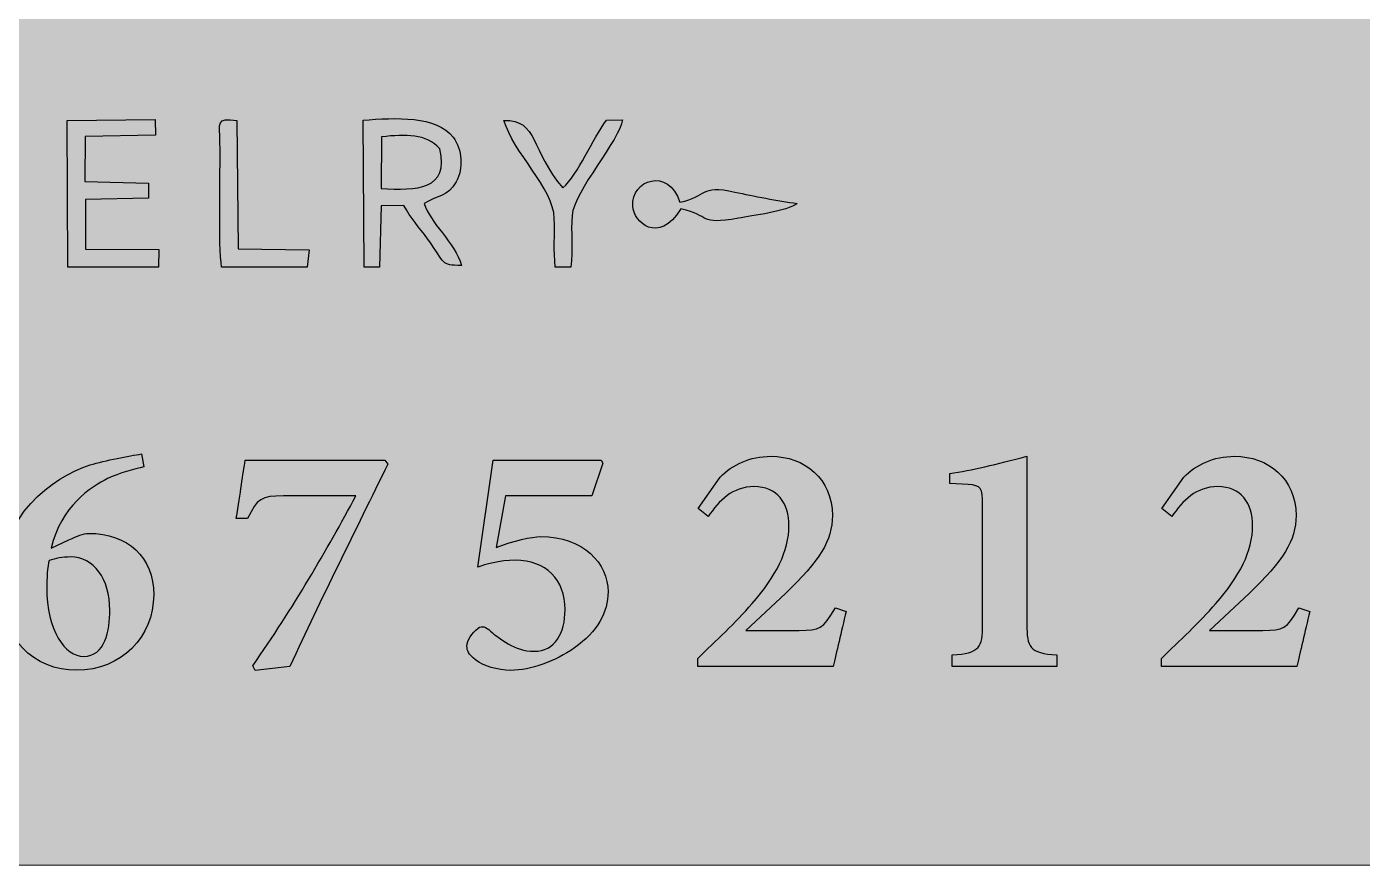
# Model space of a CAD drawing. Header units: millimetres. Extents: x -706.8 to -667, y -594.2 to -554.4.
# Drawn here: x -687.37 to -673.89, y -594.2 to -585.73 of the extents above; entities that cross this region are included whole.
import ezdxf

# ---------------------------------------------------------------- set-up
doc = ezdxf.new("R2010")
doc.units = ezdxf.units.MM
doc.header["$MEASUREMENT"] = 0
doc.layers.add('Layer 1', color=7, linetype='Continuous')

msp = doc.modelspace()

# ---------------------------------------------------------------- hatches: boundary and pattern name
at = {"layer": 'Layer 1', "true_color": 0xfff212}
h = msp.add_hatch(color=2, dxfattribs=at)
edge = h.paths.add_edge_path()
edge.add_spline(control_points=[(-705.7781, -554.4009), (-705.7781, -554.4009), (-667.9781, -554.4009), (-667.9781, -554.4009), (-667.4281, -554.4009), (-666.9781, -554.8509), (-666.9781, -555.4009), (-666.9781, -555.4009), (-666.9781, -593.2009), (-666.9781, -593.2009), (-666.9781, -593.7509), (-667.4281, -594.2009), (-667.9781, -594.2009), (-667.9781, -594.2009), (-705.7781, -594.2009), (-705.7781, -594.2009), (-706.3281, -594.2009), (-706.7781, -593.7509), (-706.7781, -593.2009), (-706.7781, -593.2009), (-706.7781, -555.4009), (-706.7781, -555.4009), (-706.7781, -554.8509), (-706.3281, -554.4009), (-705.7781, -554.4009)], knot_values=[0, 0, 0, 0, 0.125, 0.125, 0.125, 0.25, 0.25, 0.25, 0.375, 0.375, 0.375, 0.5, 0.5, 0.5, 0.625, 0.625, 0.625, 0.75, 0.75, 0.75, 0.875, 0.875, 0.875, 1, 1, 1, 1], degree=3, periodic=1)
at = {"layer": 'Layer 1', "true_color": 0x373435}
h = msp.add_hatch(color=250, dxfattribs=at)
edge = h.paths.add_edge_path()
edge.add_spline(control_points=[(-686.9561, -588.1604), (-686.9561, -588.1604), (-686.0421, -588.1604), (-686.0421, -588.1604), (-686.0421, -588.1604), (-686.0387, -587.9845), (-686.0387, -587.9845), (-686.0387, -587.9845), (-686.78, -587.9784), (-686.78, -587.9784), (-686.78, -587.9784), (-686.7781, -587.4776), (-686.7781, -587.4776), (-686.7781, -587.4776), (-686.143, -587.463), (-686.143, -587.463), (-686.143, -587.463), (-686.144, -587.3141), (-686.144, -587.3141), (-686.144, -587.3141), (-686.7851, -587.2967), (-686.7851, -587.2967), (-686.7851, -587.2967), (-686.7823, -586.8416), (-686.7823, -586.8416), (-686.7823, -586.8416), (-686.0733, -586.8301), (-686.0733, -586.8301), (-686.0733, -586.8301), (-686.0757, -586.6715), (-686.0757, -586.6715), (-686.0757, -586.6715), (-686.9658, -586.6811), (-686.9658, -586.6811), (-686.9658, -586.6811), (-686.9561, -588.1604), (-686.9561, -588.1604)], knot_values=[0, 0, 0, 0, 0.0833333, 0.0833333, 0.0833333, 0.1666667, 0.1666667, 0.1666667, 0.25, 0.25, 0.25, 0.3333333, 0.3333333, 0.3333333, 0.4166667, 0.4166667, 0.4166667, 0.5, 0.5, 0.5, 0.5833333, 0.5833333, 0.5833333, 0.6666667, 0.6666667, 0.6666667, 0.75, 0.75, 0.75, 0.8333333, 0.8333333, 0.8333333, 0.9166667, 0.9166667, 0.9166667, 1, 1, 1, 1], degree=3, periodic=1)
h = msp.add_hatch(color=250, dxfattribs=at)
edge = h.paths.add_edge_path()
edge.add_spline(control_points=[(-685.4061, -588.1604), (-685.4061, -588.1604), (-684.5429, -588.1604), (-684.5429, -588.1604), (-684.5429, -588.1604), (-684.5225, -587.9876), (-684.5225, -587.9876), (-684.5225, -587.9876), (-685.2395, -587.9768), (-685.2395, -587.9768), (-685.2395, -587.9768), (-685.2521, -586.6809), (-685.2521, -586.6809), (-685.4642, -586.6479), (-685.4254, -586.6969), (-685.4221, -586.9044), (-685.4173, -587.2187), (-685.4399, -587.9435), (-685.4061, -588.1604)], knot_values=[0, 0, 0, 0, 0.1666667, 0.1666667, 0.1666667, 0.3333333, 0.3333333, 0.3333333, 0.5, 0.5, 0.5, 0.6666667, 0.6666667, 0.6666667, 0.8333333, 0.8333333, 0.8333333, 1, 1, 1, 1], degree=3, periodic=1)
h = msp.add_hatch(color=250, dxfattribs=at)
edge = h.paths.add_edge_path()
edge.add_spline(control_points=[(-683.9655, -588.1604), (-683.9655, -588.1604), (-683.8112, -588.1604), (-683.8112, -588.1604), (-683.8112, -588.1604), (-683.7971, -587.5421), (-683.7971, -587.5421), (-683.7971, -587.5421), (-683.5683, -587.5378), (-683.5683, -587.5378), (-683.498, -587.6634), (-683.4083, -587.7645), (-683.3284, -587.8739), (-683.1352, -588.1384), (-683.2048, -588.1374), (-682.9837, -588.1448), (-683.051, -587.9096), (-683.307, -587.7115), (-683.3609, -587.5181), (-683.2173, -587.4314), (-683.1277, -587.4539), (-683.0398, -587.2987), (-682.9634, -587.1637), (-682.9768, -586.9738), (-683.0699, -586.8494), (-683.2332, -586.631), (-683.6551, -586.6492), (-683.9768, -586.6787), (-683.9768, -586.6787), (-683.9655, -588.1604), (-683.9655, -588.1604)], knot_values=[0, 0, 0, 0, 0.1, 0.1, 0.1, 0.2, 0.2, 0.2, 0.3, 0.3, 0.3, 0.4, 0.4, 0.4, 0.5, 0.5, 0.5, 0.6, 0.6, 0.6, 0.7, 0.7, 0.7, 0.8, 0.8, 0.8, 0.9, 0.9, 0.9, 1, 1, 1, 1], degree=3, periodic=1)
h = msp.add_hatch(color=250, dxfattribs=at)
edge = h.paths.add_edge_path()
edge.add_spline(control_points=[(-682.0387, -588.1604), (-682.0387, -588.1604), (-681.8811, -588.1604), (-681.8811, -588.1604), (-681.8585, -587.9787), (-681.8819, -587.8138), (-681.8688, -587.6394), (-681.8505, -587.3961), (-681.3788, -586.867), (-681.3613, -586.6726), (-681.3613, -586.6726), (-681.5214, -586.6766), (-681.5214, -586.6766), (-681.6649, -586.8736), (-681.8023, -587.2164), (-681.9628, -587.3615), (-682.2835, -586.9888), (-682.2128, -586.6677), (-682.5568, -586.68), (-682.4613, -587.0046), (-682.058, -587.3648), (-682.0483, -587.6686), (-682.043, -587.8365), (-682.0568, -587.9899), (-682.0387, -588.1604)], knot_values=[0, 0, 0, 0, 0.125, 0.125, 0.125, 0.25, 0.25, 0.25, 0.375, 0.375, 0.375, 0.5, 0.5, 0.5, 0.625, 0.625, 0.625, 0.75, 0.75, 0.75, 0.875, 0.875, 0.875, 1, 1, 1, 1], degree=3, periodic=1)
h = msp.add_hatch(color=250, dxfattribs=at)
edge = h.paths.add_edge_path()
edge.add_spline(control_points=[(-683.7908, -586.8442), (-683.5489, -586.8229), (-683.3389, -586.8085), (-683.2038, -586.9675), (-683.1024, -587.38), (-683.4388, -587.3878), (-683.7969, -587.3687), (-683.7969, -587.3687), (-683.7908, -586.8442), (-683.7908, -586.8442)], knot_values=[0, 0, 0, 0, 0.3333333, 0.3333333, 0.3333333, 0.6666667, 0.6666667, 0.6666667, 1, 1, 1, 1], degree=3, periodic=1)
h = msp.add_hatch(color=250, dxfattribs=at)
edge = h.paths.add_edge_path()
edge.add_spline(control_points=[(-680.77, -587.5726), (-680.4619, -587.6391), (-680.6025, -587.741), (-680.1885, -587.6668), (-680.0539, -587.6427), (-679.697, -587.5985), (-679.5961, -587.5175), (-679.7928, -587.4916), (-680.0389, -587.4437), (-680.2248, -587.4029), (-680.5869, -587.3233), (-680.4963, -587.4495), (-680.7818, -587.505), (-680.8981, -587.1486), (-681.2727, -587.2781), (-681.257, -587.5455), (-681.2477, -587.7042), (-681.0006, -587.9411), (-680.77, -587.5726)], knot_values=[0, 0, 0, 0, 0.1666667, 0.1666667, 0.1666667, 0.3333333, 0.3333333, 0.3333333, 0.5, 0.5, 0.5, 0.6666667, 0.6666667, 0.6666667, 0.8333333, 0.8333333, 0.8333333, 1, 1, 1, 1], degree=3, periodic=1)
h = msp.add_hatch(color=250, dxfattribs=at)
edge = h.paths.add_edge_path()
edge.add_spline(control_points=[(-687.1261, -590.9982), (-687.0272, -590.5728), (-686.7251, -590.3814), (-686.5564, -590.2966), (-686.4394, -590.2393), (-686.2856, -590.2001), (-686.1899, -590.1773), (-686.1899, -590.1773), (-686.2126, -590.0478), (-686.2126, -590.0478), (-686.3366, -590.0667), (-686.5791, -590.1106), (-686.7314, -590.1585), (-687.1238, -590.2872), (-687.6394, -590.6623), (-687.6394, -591.3788), (-687.6394, -591.9133), (-687.2988, -592.2319), (-686.8679, -592.2319), (-686.419, -592.2319), (-686.091, -591.8944), (-686.091, -591.4706), (-686.091, -591.09), (-686.35, -590.8491), (-686.7478, -590.8491), (-686.8012, -590.8491), (-686.8608, -590.8766), (-686.9464, -590.9134), (-686.9464, -590.9134), (-687.1261, -590.9982), (-687.1261, -590.9982)], knot_values=[0, 0, 0, 0, 0.1, 0.1, 0.1, 0.2, 0.2, 0.2, 0.3, 0.3, 0.3, 0.4, 0.4, 0.4, 0.5, 0.5, 0.5, 0.6, 0.6, 0.6, 0.7, 0.7, 0.7, 0.8, 0.8, 0.8, 0.9, 0.9, 0.9, 1, 1, 1, 1], degree=3, periodic=1)
h = msp.add_hatch(color=250, dxfattribs=at)
edge = h.paths.add_edge_path()
edge.add_spline(control_points=[(-679.2119, -591.6017), (-679.3429, -591.8191), (-679.3657, -591.8285), (-679.5784, -591.8285), (-679.5784, -591.8285), (-680.1136, -591.8285), (-680.1136, -591.8285), (-680.1136, -591.8285), (-679.7157, -591.455), (-679.7157, -591.455), (-679.3704, -591.1269), (-679.2417, -590.9221), (-679.2417, -590.6702), (-679.2417, -590.2966), (-679.5234, -590.0714), (-679.8609, -590.0714), (-680.0751, -590.0714), (-680.2493, -590.1546), (-680.3757, -590.2833), (-680.3757, -590.2833), (-680.597, -590.5987), (-680.597, -590.5987), (-680.597, -590.5987), (-680.4958, -590.6796), (-680.4958, -590.6796), (-680.3851, -590.5187), (-680.2493, -590.3774), (-680.0335, -590.3774), (-679.7989, -590.3774), (-679.6796, -590.5415), (-679.6796, -590.7753), (-679.6796, -591.0233), (-679.8107, -591.2846), (-680.0516, -591.5578), (-680.2195, -591.7524), (-680.4196, -591.9368), (-680.6009, -592.1118), (-680.6009, -592.1118), (-680.6009, -592.1942), (-680.6009, -592.1942), (-680.6009, -592.1942), (-679.2354, -592.1942), (-679.2354, -592.1942), (-679.1985, -592.0537), (-679.1546, -591.8426), (-679.102, -591.6378), (-679.102, -591.6378), (-679.2119, -591.6017), (-679.2119, -591.6017)], knot_values=[0, 0, 0, 0, 0.0625, 0.0625, 0.0625, 0.125, 0.125, 0.125, 0.1875, 0.1875, 0.1875, 0.25, 0.25, 0.25, 0.3125, 0.3125, 0.3125, 0.375, 0.375, 0.375, 0.4375, 0.4375, 0.4375, 0.5, 0.5, 0.5, 0.5625, 0.5625, 0.5625, 0.625, 0.625, 0.625, 0.6875, 0.6875, 0.6875, 0.75, 0.75, 0.75, 0.8125, 0.8125, 0.8125, 0.875, 0.875, 0.875, 0.9375, 0.9375, 0.9375, 1, 1, 1, 1], degree=3, periodic=1)
h = msp.add_hatch(color=250, dxfattribs=at)
edge = h.paths.add_edge_path()
edge.add_spline(control_points=[(-676.9782, -592.195), (-676.9782, -592.195), (-676.9782, -592.0773), (-676.9782, -592.0773), (-677.256, -592.0569), (-677.2788, -591.9972), (-677.2788, -591.7681), (-677.2788, -591.7681), (-677.2788, -590.0714), (-677.2788, -590.0714), (-677.588, -590.1522), (-677.8383, -590.2119), (-678.0565, -590.2464), (-678.0565, -590.2464), (-678.0565, -590.3468), (-678.0565, -590.3468), (-678.0565, -590.3468), (-677.8729, -590.3562), (-677.8729, -590.3562), (-677.7394, -590.3657), (-677.7261, -590.3861), (-677.7261, -590.5626), (-677.7261, -590.5626), (-677.7261, -591.7681), (-677.7261, -591.7681), (-677.7261, -592.0067), (-677.7559, -592.0569), (-678.0314, -592.0773), (-678.0314, -592.0773), (-678.0314, -592.195), (-678.0314, -592.195), (-678.0314, -592.195), (-676.9782, -592.195), (-676.9782, -592.195)], knot_values=[0, 0, 0, 0, 0.0909091, 0.0909091, 0.0909091, 0.1818182, 0.1818182, 0.1818182, 0.2727273, 0.2727273, 0.2727273, 0.3636364, 0.3636364, 0.3636364, 0.4545455, 0.4545455, 0.4545455, 0.5454545, 0.5454545, 0.5454545, 0.6363636, 0.6363636, 0.6363636, 0.7272727, 0.7272727, 0.7272727, 0.8181818, 0.8181818, 0.8181818, 0.9090909, 0.9090909, 0.9090909, 1, 1, 1, 1], degree=3, periodic=1)
h = msp.add_hatch(color=250, dxfattribs=at)
edge = h.paths.add_edge_path()
edge.add_spline(control_points=[(-674.5327, -591.6017), (-674.6637, -591.8191), (-674.6865, -591.8285), (-674.8991, -591.8285), (-674.8991, -591.8285), (-675.4344, -591.8285), (-675.4344, -591.8285), (-675.4344, -591.8285), (-675.0365, -591.455), (-675.0365, -591.455), (-674.6912, -591.1269), (-674.5625, -590.9221), (-674.5625, -590.6702), (-674.5625, -590.2966), (-674.8442, -590.0714), (-675.1817, -590.0714), (-675.3959, -590.0714), (-675.5701, -590.1546), (-675.6965, -590.2833), (-675.6965, -590.2833), (-675.9178, -590.5987), (-675.9178, -590.5987), (-675.9178, -590.5987), (-675.8166, -590.6796), (-675.8166, -590.6796), (-675.7059, -590.5187), (-675.5701, -590.3774), (-675.3543, -590.3774), (-675.1197, -590.3774), (-675.0004, -590.5415), (-675.0004, -590.7753), (-675.0004, -591.0233), (-675.1314, -591.2846), (-675.3724, -591.5578), (-675.5403, -591.7524), (-675.7404, -591.9368), (-675.9217, -592.1118), (-675.9217, -592.1118), (-675.9217, -592.1942), (-675.9217, -592.1942), (-675.9217, -592.1942), (-674.5562, -592.1942), (-674.5562, -592.1942), (-674.5193, -592.0537), (-674.4754, -591.8426), (-674.4228, -591.6378), (-674.4228, -591.6378), (-674.5327, -591.6017), (-674.5327, -591.6017)], knot_values=[0, 0, 0, 0, 0.0625, 0.0625, 0.0625, 0.125, 0.125, 0.125, 0.1875, 0.1875, 0.1875, 0.25, 0.25, 0.25, 0.3125, 0.3125, 0.3125, 0.375, 0.375, 0.375, 0.4375, 0.4375, 0.4375, 0.5, 0.5, 0.5, 0.5625, 0.5625, 0.5625, 0.625, 0.625, 0.625, 0.6875, 0.6875, 0.6875, 0.75, 0.75, 0.75, 0.8125, 0.8125, 0.8125, 0.875, 0.875, 0.875, 0.9375, 0.9375, 0.9375, 1, 1, 1, 1], degree=3, periodic=1)
h = msp.add_hatch(color=250, dxfattribs=at)
edge = h.paths.add_edge_path()
edge.add_spline(control_points=[(-683.7576, -590.1098), (-683.7576, -590.1098), (-685.1663, -590.1098), (-685.1663, -590.1098), (-685.1915, -590.2527), (-685.2142, -590.4339), (-685.2582, -590.6984), (-685.2582, -590.6984), (-685.1428, -590.6984), (-685.1428, -590.6984), (-685.0439, -590.4983), (-685.0117, -590.4708), (-684.7802, -590.4708), (-684.7802, -590.4708), (-684.0496, -590.4708), (-684.0496, -590.4708), (-684.3439, -591.0155), (-684.6861, -591.6056), (-685.0902, -592.1864), (-685.0902, -592.1864), (-685.0675, -592.2327), (-685.0675, -592.2327), (-685.0675, -592.2327), (-684.7159, -592.1934), (-684.7159, -592.1934), (-684.4012, -591.5044), (-684.0567, -590.8224), (-683.7278, -590.1491), (-683.7278, -590.1491), (-683.7576, -590.1098), (-683.7576, -590.1098)], knot_values=[0, 0, 0, 0, 0.1, 0.1, 0.1, 0.2, 0.2, 0.2, 0.3, 0.3, 0.3, 0.4, 0.4, 0.4, 0.5, 0.5, 0.5, 0.6, 0.6, 0.6, 0.7, 0.7, 0.7, 0.8, 0.8, 0.8, 0.9, 0.9, 0.9, 1, 1, 1, 1], degree=3, periodic=1)
h = msp.add_hatch(color=250, dxfattribs=at)
edge = h.paths.add_edge_path()
edge.add_spline(control_points=[(-682.5411, -590.4708), (-682.5411, -590.4708), (-681.6684, -590.4708), (-681.6684, -590.4708), (-681.6684, -590.4708), (-681.557, -590.142), (-681.557, -590.142), (-681.557, -590.142), (-681.575, -590.1098), (-681.575, -590.1098), (-681.575, -590.1098), (-682.6651, -590.1098), (-682.6651, -590.1098), (-682.6651, -590.1098), (-682.8197, -591.1897), (-682.8197, -591.1897), (-682.7506, -591.1646), (-682.6007, -591.1206), (-682.4422, -591.1206), (-682.1346, -591.1206), (-681.9391, -591.316), (-681.9391, -591.6182), (-681.9391, -591.8568), (-682.0404, -592.0396), (-682.2538, -592.0396), (-682.4446, -592.0396), (-682.6078, -591.9093), (-682.6933, -591.8356), (-682.7388, -591.7924), (-682.7757, -591.7783), (-682.8173, -591.8065), (-682.8793, -591.8521), (-682.9295, -591.9321), (-682.9295, -591.987), (-682.9295, -592.0333), (-682.9162, -592.0694), (-682.8424, -592.1267), (-682.7663, -592.1864), (-682.6219, -592.2327), (-682.4885, -592.2327), (-682.2837, -592.2327), (-682.0404, -592.1409), (-681.845, -592.0059), (-681.6095, -591.8403), (-681.5059, -591.6457), (-681.5059, -591.4393), (-681.5059, -591.1552), (-681.7508, -590.8821), (-682.1871, -590.8821), (-682.2742, -590.8821), (-682.461, -590.9229), (-682.6353, -590.9919), (-682.6353, -590.9919), (-682.5411, -590.4708), (-682.5411, -590.4708)], knot_values=[0, 0, 0, 0, 0.0555556, 0.0555556, 0.0555556, 0.1111111, 0.1111111, 0.1111111, 0.1666667, 0.1666667, 0.1666667, 0.2222222, 0.2222222, 0.2222222, 0.2777778, 0.2777778, 0.2777778, 0.3333333, 0.3333333, 0.3333333, 0.3888889, 0.3888889, 0.3888889, 0.4444444, 0.4444444, 0.4444444, 0.5, 0.5, 0.5, 0.5555556, 0.5555556, 0.5555556, 0.6111111, 0.6111111, 0.6111111, 0.6666667, 0.6666667, 0.6666667, 0.7222222, 0.7222222, 0.7222222, 0.7777778, 0.7777778, 0.7777778, 0.8333333, 0.8333333, 0.8333333, 0.8888889, 0.8888889, 0.8888889, 0.9444444, 0.9444444, 0.9444444, 1, 1, 1, 1], degree=3, periodic=1)
h = msp.add_hatch(color=250, dxfattribs=at)
edge = h.paths.add_edge_path()
edge.add_spline(control_points=[(-686.9299, -591.0877), (-686.6945, -591.0877), (-686.5336, -591.3082), (-686.5336, -591.6245), (-686.5336, -591.8285), (-686.5815, -592.0922), (-686.7989, -592.0922), (-686.9833, -592.0922), (-687.1701, -591.8356), (-687.1701, -591.3906), (-687.1701, -591.3215), (-687.163, -591.1771), (-687.1473, -591.1246), (-687.0798, -591.1018), (-687.0131, -591.0877), (-686.9323, -591.0877), (-686.9323, -591.0877), (-686.9299, -591.0877), (-686.9299, -591.0877)], knot_values=[0, 0, 0, 0, 0.1666667, 0.1666667, 0.1666667, 0.3333333, 0.3333333, 0.3333333, 0.5, 0.5, 0.5, 0.6666667, 0.6666667, 0.6666667, 0.8333333, 0.8333333, 0.8333333, 1, 1, 1, 1], degree=3, periodic=1)

# ---------------------------------------------------------------- linework, layer by layer
at = {"layer": 'Layer 1', "color": 250, "lineweight": 18}
msp.add_open_spline([(-705.7781, -554.4009), (-705.7781, -554.4009), (-667.9781, -554.4009), (-667.9781, -554.4009), (-667.4281, -554.4009), (-666.9781, -554.8509), (-666.9781, -555.4009), (-666.9781, -555.4009), (-666.9781, -593.2009), (-666.9781, -593.2009), (-666.9781, -593.7509), (-667.4281, -594.2009), (-667.9781, -594.2009), (-667.9781, -594.2009), (-705.7781, -594.2009), (-705.7781, -594.2009), (-706.3281, -594.2009), (-706.7781, -593.7509), (-706.7781, -593.2009), (-706.7781, -593.2009), (-706.7781, -555.4009), (-706.7781, -555.4009), (-706.7781, -554.8509), (-706.3281, -554.4009), (-705.7781, -554.4009)], degree=3, knots=[0, 0, 0, 0, 0.125, 0.125, 0.125, 0.25, 0.25, 0.25, 0.375, 0.375, 0.375, 0.5, 0.5, 0.5, 0.625, 0.625, 0.625, 0.75, 0.75, 0.75, 0.875, 0.875, 0.875, 1, 1, 1, 1], dxfattribs=at)
at = {"layer": 'Layer 1', "color": 250}
for points, knots in [([(-686.9561, -588.1604), (-686.9561, -588.1604), (-686.0421, -588.1604), (-686.0421, -588.1604), (-686.0421, -588.1604), (-686.0387, -587.9845), (-686.0387, -587.9845), (-686.0387, -587.9845), (-686.78, -587.9784), (-686.78, -587.9784), (-686.78, -587.9784), (-686.7781, -587.4776), (-686.7781, -587.4776), (-686.7781, -587.4776), (-686.143, -587.463), (-686.143, -587.463), (-686.143, -587.463), (-686.144, -587.3141), (-686.144, -587.3141), (-686.144, -587.3141), (-686.7851, -587.2967), (-686.7851, -587.2967), (-686.7851, -587.2967), (-686.7823, -586.8416), (-686.7823, -586.8416), (-686.7823, -586.8416), (-686.0733, -586.8301), (-686.0733, -586.8301), (-686.0733, -586.8301), (-686.0757, -586.6715), (-686.0757, -586.6715), (-686.0757, -586.6715), (-686.9658, -586.6811), (-686.9658, -586.6811), (-686.9658, -586.6811), (-686.9561, -588.1604), (-686.9561, -588.1604)], [0, 0, 0, 0, 0.0833333, 0.0833333, 0.0833333, 0.1666667, 0.1666667, 0.1666667, 0.25, 0.25, 0.25, 0.3333333, 0.3333333, 0.3333333, 0.4166667, 0.4166667, 0.4166667, 0.5, 0.5, 0.5, 0.5833333, 0.5833333, 0.5833333, 0.6666667, 0.6666667, 0.6666667, 0.75, 0.75, 0.75, 0.8333333, 0.8333333, 0.8333333, 0.9166667, 0.9166667, 0.9166667, 1, 1, 1, 1]), ([(-685.4061, -588.1604), (-685.4061, -588.1604), (-684.5429, -588.1604), (-684.5429, -588.1604), (-684.5429, -588.1604), (-684.5225, -587.9876), (-684.5225, -587.9876), (-684.5225, -587.9876), (-685.2395, -587.9768), (-685.2395, -587.9768), (-685.2395, -587.9768), (-685.2521, -586.6809), (-685.2521, -586.6809), (-685.4642, -586.6479), (-685.4254, -586.6969), (-685.4221, -586.9044), (-685.4173, -587.2187), (-685.4399, -587.9435), (-685.4061, -588.1604)], [0, 0, 0, 0, 0.1666667, 0.1666667, 0.1666667, 0.3333333, 0.3333333, 0.3333333, 0.5, 0.5, 0.5, 0.6666667, 0.6666667, 0.6666667, 0.8333333, 0.8333333, 0.8333333, 1, 1, 1, 1]), ([(-683.9655, -588.1604), (-683.9655, -588.1604), (-683.8112, -588.1604), (-683.8112, -588.1604), (-683.8112, -588.1604), (-683.7971, -587.5421), (-683.7971, -587.5421), (-683.7971, -587.5421), (-683.5683, -587.5378), (-683.5683, -587.5378), (-683.498, -587.6634), (-683.4083, -587.7645), (-683.3284, -587.8739), (-683.1352, -588.1384), (-683.2048, -588.1374), (-682.9837, -588.1448), (-683.051, -587.9096), (-683.307, -587.7115), (-683.3609, -587.5181), (-683.2173, -587.4314), (-683.1277, -587.4539), (-683.0398, -587.2987), (-682.9634, -587.1637), (-682.9768, -586.9738), (-683.0699, -586.8494), (-683.2332, -586.631), (-683.6551, -586.6492), (-683.9768, -586.6787), (-683.9768, -586.6787), (-683.9655, -588.1604), (-683.9655, -588.1604)], [0, 0, 0, 0, 0.1, 0.1, 0.1, 0.2, 0.2, 0.2, 0.3, 0.3, 0.3, 0.4, 0.4, 0.4, 0.5, 0.5, 0.5, 0.6, 0.6, 0.6, 0.7, 0.7, 0.7, 0.8, 0.8, 0.8, 0.9, 0.9, 0.9, 1, 1, 1, 1]), ([(-682.0387, -588.1604), (-682.0387, -588.1604), (-681.8811, -588.1604), (-681.8811, -588.1604), (-681.8585, -587.9787), (-681.8819, -587.8138), (-681.8688, -587.6394), (-681.8505, -587.3961), (-681.3788, -586.867), (-681.3613, -586.6726), (-681.3613, -586.6726), (-681.5214, -586.6766), (-681.5214, -586.6766), (-681.6649, -586.8736), (-681.8023, -587.2164), (-681.9628, -587.3615), (-682.2835, -586.9888), (-682.2128, -586.6677), (-682.5568, -586.68), (-682.4613, -587.0046), (-682.058, -587.3648), (-682.0483, -587.6686), (-682.043, -587.8365), (-682.0568, -587.9899), (-682.0387, -588.1604)], [0, 0, 0, 0, 0.125, 0.125, 0.125, 0.25, 0.25, 0.25, 0.375, 0.375, 0.375, 0.5, 0.5, 0.5, 0.625, 0.625, 0.625, 0.75, 0.75, 0.75, 0.875, 0.875, 0.875, 1, 1, 1, 1]), ([(-683.7908, -586.8442), (-683.5489, -586.8229), (-683.3389, -586.8085), (-683.2038, -586.9675), (-683.1024, -587.38), (-683.4388, -587.3878), (-683.7969, -587.3687), (-683.7969, -587.3687), (-683.7908, -586.8442), (-683.7908, -586.8442)], [0, 0, 0, 0, 0.3333333, 0.3333333, 0.3333333, 0.6666667, 0.6666667, 0.6666667, 1, 1, 1, 1]), ([(-680.77, -587.5726), (-680.4619, -587.6391), (-680.6025, -587.741), (-680.1885, -587.6668), (-680.0539, -587.6427), (-679.697, -587.5985), (-679.5961, -587.5175), (-679.7928, -587.4916), (-680.0389, -587.4437), (-680.2248, -587.4029), (-680.5869, -587.3233), (-680.4963, -587.4495), (-680.7818, -587.505), (-680.8981, -587.1486), (-681.2727, -587.2781), (-681.257, -587.5455), (-681.2477, -587.7042), (-681.0006, -587.9411), (-680.77, -587.5726)], [0, 0, 0, 0, 0.1666667, 0.1666667, 0.1666667, 0.3333333, 0.3333333, 0.3333333, 0.5, 0.5, 0.5, 0.6666667, 0.6666667, 0.6666667, 0.8333333, 0.8333333, 0.8333333, 1, 1, 1, 1]), ([(-687.1261, -590.9982), (-687.0272, -590.5728), (-686.7251, -590.3814), (-686.5564, -590.2966), (-686.4394, -590.2393), (-686.2856, -590.2001), (-686.1899, -590.1773), (-686.1899, -590.1773), (-686.2126, -590.0478), (-686.2126, -590.0478), (-686.3366, -590.0667), (-686.5791, -590.1106), (-686.7314, -590.1585), (-687.1238, -590.2872), (-687.6394, -590.6623), (-687.6394, -591.3788), (-687.6394, -591.9133), (-687.2988, -592.2319), (-686.8679, -592.2319), (-686.419, -592.2319), (-686.091, -591.8944), (-686.091, -591.4706), (-686.091, -591.09), (-686.35, -590.8491), (-686.7478, -590.8491), (-686.8012, -590.8491), (-686.8608, -590.8766), (-686.9464, -590.9134), (-686.9464, -590.9134), (-687.1261, -590.9982), (-687.1261, -590.9982)], [0, 0, 0, 0, 0.1, 0.1, 0.1, 0.2, 0.2, 0.2, 0.3, 0.3, 0.3, 0.4, 0.4, 0.4, 0.5, 0.5, 0.5, 0.6, 0.6, 0.6, 0.7, 0.7, 0.7, 0.8, 0.8, 0.8, 0.9, 0.9, 0.9, 1, 1, 1, 1]), ([(-679.2119, -591.6017), (-679.3429, -591.8191), (-679.3657, -591.8285), (-679.5784, -591.8285), (-679.5784, -591.8285), (-680.1136, -591.8285), (-680.1136, -591.8285), (-680.1136, -591.8285), (-679.7157, -591.455), (-679.7157, -591.455), (-679.3704, -591.1269), (-679.2417, -590.9221), (-679.2417, -590.6702), (-679.2417, -590.2966), (-679.5234, -590.0714), (-679.8609, -590.0714), (-680.0751, -590.0714), (-680.2493, -590.1546), (-680.3757, -590.2833), (-680.3757, -590.2833), (-680.597, -590.5987), (-680.597, -590.5987), (-680.597, -590.5987), (-680.4958, -590.6796), (-680.4958, -590.6796), (-680.3851, -590.5187), (-680.2493, -590.3774), (-680.0335, -590.3774), (-679.7989, -590.3774), (-679.6796, -590.5415), (-679.6796, -590.7753), (-679.6796, -591.0233), (-679.8107, -591.2846), (-680.0516, -591.5578), (-680.2195, -591.7524), (-680.4196, -591.9368), (-680.6009, -592.1118), (-680.6009, -592.1118), (-680.6009, -592.1942), (-680.6009, -592.1942), (-680.6009, -592.1942), (-679.2354, -592.1942), (-679.2354, -592.1942), (-679.1985, -592.0537), (-679.1546, -591.8426), (-679.102, -591.6378), (-679.102, -591.6378), (-679.2119, -591.6017), (-679.2119, -591.6017)], [0, 0, 0, 0, 0.0625, 0.0625, 0.0625, 0.125, 0.125, 0.125, 0.1875, 0.1875, 0.1875, 0.25, 0.25, 0.25, 0.3125, 0.3125, 0.3125, 0.375, 0.375, 0.375, 0.4375, 0.4375, 0.4375, 0.5, 0.5, 0.5, 0.5625, 0.5625, 0.5625, 0.625, 0.625, 0.625, 0.6875, 0.6875, 0.6875, 0.75, 0.75, 0.75, 0.8125, 0.8125, 0.8125, 0.875, 0.875, 0.875, 0.9375, 0.9375, 0.9375, 1, 1, 1, 1]), ([(-676.9782, -592.195), (-676.9782, -592.195), (-676.9782, -592.0773), (-676.9782, -592.0773), (-677.256, -592.0569), (-677.2788, -591.9972), (-677.2788, -591.7681), (-677.2788, -591.7681), (-677.2788, -590.0714), (-677.2788, -590.0714), (-677.588, -590.1522), (-677.8383, -590.2119), (-678.0565, -590.2464), (-678.0565, -590.2464), (-678.0565, -590.3468), (-678.0565, -590.3468), (-678.0565, -590.3468), (-677.8729, -590.3562), (-677.8729, -590.3562), (-677.7394, -590.3657), (-677.7261, -590.3861), (-677.7261, -590.5626), (-677.7261, -590.5626), (-677.7261, -591.7681), (-677.7261, -591.7681), (-677.7261, -592.0067), (-677.7559, -592.0569), (-678.0314, -592.0773), (-678.0314, -592.0773), (-678.0314, -592.195), (-678.0314, -592.195), (-678.0314, -592.195), (-676.9782, -592.195), (-676.9782, -592.195)], [0, 0, 0, 0, 0.0909091, 0.0909091, 0.0909091, 0.1818182, 0.1818182, 0.1818182, 0.2727273, 0.2727273, 0.2727273, 0.3636364, 0.3636364, 0.3636364, 0.4545455, 0.4545455, 0.4545455, 0.5454545, 0.5454545, 0.5454545, 0.6363636, 0.6363636, 0.6363636, 0.7272727, 0.7272727, 0.7272727, 0.8181818, 0.8181818, 0.8181818, 0.9090909, 0.9090909, 0.9090909, 1, 1, 1, 1]), ([(-674.5327, -591.6017), (-674.6637, -591.8191), (-674.6865, -591.8285), (-674.8991, -591.8285), (-674.8991, -591.8285), (-675.4344, -591.8285), (-675.4344, -591.8285), (-675.4344, -591.8285), (-675.0365, -591.455), (-675.0365, -591.455), (-674.6912, -591.1269), (-674.5625, -590.9221), (-674.5625, -590.6702), (-674.5625, -590.2966), (-674.8442, -590.0714), (-675.1817, -590.0714), (-675.3959, -590.0714), (-675.5701, -590.1546), (-675.6965, -590.2833), (-675.6965, -590.2833), (-675.9178, -590.5987), (-675.9178, -590.5987), (-675.9178, -590.5987), (-675.8166, -590.6796), (-675.8166, -590.6796), (-675.7059, -590.5187), (-675.5701, -590.3774), (-675.3543, -590.3774), (-675.1197, -590.3774), (-675.0004, -590.5415), (-675.0004, -590.7753), (-675.0004, -591.0233), (-675.1314, -591.2846), (-675.3724, -591.5578), (-675.5403, -591.7524), (-675.7404, -591.9368), (-675.9217, -592.1118), (-675.9217, -592.1118), (-675.9217, -592.1942), (-675.9217, -592.1942), (-675.9217, -592.1942), (-674.5562, -592.1942), (-674.5562, -592.1942), (-674.5193, -592.0537), (-674.4754, -591.8426), (-674.4228, -591.6378), (-674.4228, -591.6378), (-674.5327, -591.6017), (-674.5327, -591.6017)], [0, 0, 0, 0, 0.0625, 0.0625, 0.0625, 0.125, 0.125, 0.125, 0.1875, 0.1875, 0.1875, 0.25, 0.25, 0.25, 0.3125, 0.3125, 0.3125, 0.375, 0.375, 0.375, 0.4375, 0.4375, 0.4375, 0.5, 0.5, 0.5, 0.5625, 0.5625, 0.5625, 0.625, 0.625, 0.625, 0.6875, 0.6875, 0.6875, 0.75, 0.75, 0.75, 0.8125, 0.8125, 0.8125, 0.875, 0.875, 0.875, 0.9375, 0.9375, 0.9375, 1, 1, 1, 1]), ([(-683.7576, -590.1098), (-683.7576, -590.1098), (-685.1663, -590.1098), (-685.1663, -590.1098), (-685.1915, -590.2527), (-685.2142, -590.4339), (-685.2582, -590.6984), (-685.2582, -590.6984), (-685.1428, -590.6984), (-685.1428, -590.6984), (-685.0439, -590.4983), (-685.0117, -590.4708), (-684.7802, -590.4708), (-684.7802, -590.4708), (-684.0496, -590.4708), (-684.0496, -590.4708), (-684.3439, -591.0155), (-684.6861, -591.6056), (-685.0902, -592.1864), (-685.0902, -592.1864), (-685.0675, -592.2327), (-685.0675, -592.2327), (-685.0675, -592.2327), (-684.7159, -592.1934), (-684.7159, -592.1934), (-684.4012, -591.5044), (-684.0567, -590.8224), (-683.7278, -590.1491), (-683.7278, -590.1491), (-683.7576, -590.1098), (-683.7576, -590.1098)], [0, 0, 0, 0, 0.1, 0.1, 0.1, 0.2, 0.2, 0.2, 0.3, 0.3, 0.3, 0.4, 0.4, 0.4, 0.5, 0.5, 0.5, 0.6, 0.6, 0.6, 0.7, 0.7, 0.7, 0.8, 0.8, 0.8, 0.9, 0.9, 0.9, 1, 1, 1, 1]), ([(-682.5411, -590.4708), (-682.5411, -590.4708), (-681.6684, -590.4708), (-681.6684, -590.4708), (-681.6684, -590.4708), (-681.557, -590.142), (-681.557, -590.142), (-681.557, -590.142), (-681.575, -590.1098), (-681.575, -590.1098), (-681.575, -590.1098), (-682.6651, -590.1098), (-682.6651, -590.1098), (-682.6651, -590.1098), (-682.8197, -591.1897), (-682.8197, -591.1897), (-682.7506, -591.1646), (-682.6007, -591.1206), (-682.4422, -591.1206), (-682.1346, -591.1206), (-681.9391, -591.316), (-681.9391, -591.6182), (-681.9391, -591.8568), (-682.0404, -592.0396), (-682.2538, -592.0396), (-682.4446, -592.0396), (-682.6078, -591.9093), (-682.6933, -591.8356), (-682.7388, -591.7924), (-682.7757, -591.7783), (-682.8173, -591.8065), (-682.8793, -591.8521), (-682.9295, -591.9321), (-682.9295, -591.987), (-682.9295, -592.0333), (-682.9162, -592.0694), (-682.8424, -592.1267), (-682.7663, -592.1864), (-682.6219, -592.2327), (-682.4885, -592.2327), (-682.2837, -592.2327), (-682.0404, -592.1409), (-681.845, -592.0059), (-681.6095, -591.8403), (-681.5059, -591.6457), (-681.5059, -591.4393), (-681.5059, -591.1552), (-681.7508, -590.8821), (-682.1871, -590.8821), (-682.2742, -590.8821), (-682.461, -590.9229), (-682.6353, -590.9919), (-682.6353, -590.9919), (-682.5411, -590.4708), (-682.5411, -590.4708)], [0, 0, 0, 0, 0.0555556, 0.0555556, 0.0555556, 0.1111111, 0.1111111, 0.1111111, 0.1666667, 0.1666667, 0.1666667, 0.2222222, 0.2222222, 0.2222222, 0.2777778, 0.2777778, 0.2777778, 0.3333333, 0.3333333, 0.3333333, 0.3888889, 0.3888889, 0.3888889, 0.4444444, 0.4444444, 0.4444444, 0.5, 0.5, 0.5, 0.5555556, 0.5555556, 0.5555556, 0.6111111, 0.6111111, 0.6111111, 0.6666667, 0.6666667, 0.6666667, 0.7222222, 0.7222222, 0.7222222, 0.7777778, 0.7777778, 0.7777778, 0.8333333, 0.8333333, 0.8333333, 0.8888889, 0.8888889, 0.8888889, 0.9444444, 0.9444444, 0.9444444, 1, 1, 1, 1]), ([(-686.9299, -591.0877), (-686.6945, -591.0877), (-686.5336, -591.3082), (-686.5336, -591.6245), (-686.5336, -591.8285), (-686.5815, -592.0922), (-686.7989, -592.0922), (-686.9833, -592.0922), (-687.1701, -591.8356), (-687.1701, -591.3906), (-687.1701, -591.3215), (-687.163, -591.1771), (-687.1473, -591.1246), (-687.0798, -591.1018), (-687.0131, -591.0877), (-686.9323, -591.0877), (-686.9323, -591.0877), (-686.9299, -591.0877), (-686.9299, -591.0877)], [0, 0, 0, 0, 0.1666667, 0.1666667, 0.1666667, 0.3333333, 0.3333333, 0.3333333, 0.5, 0.5, 0.5, 0.6666667, 0.6666667, 0.6666667, 0.8333333, 0.8333333, 0.8333333, 1, 1, 1, 1])]:
    msp.add_open_spline(points, degree=3, knots=knots, dxfattribs=at)

doc.saveas('drawing.dxf')
